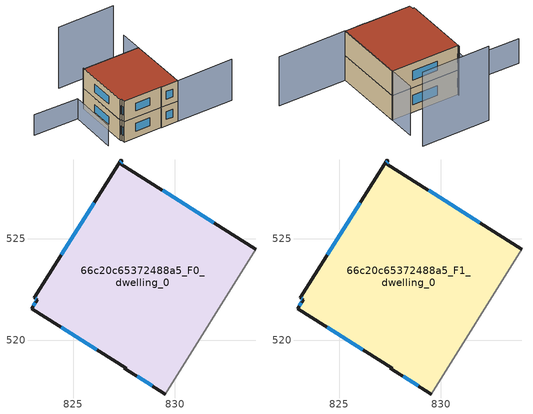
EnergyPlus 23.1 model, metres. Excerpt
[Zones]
66c20c65372488a5_F0_dwelling_0
 floor ground (EU_floor_Construction): 833.97,524.47 829.51,517.38 827.52,518.64 827.6,518.63 822.97,521.57 823.24,521.99 823.09,522.08 827.36,528.85 827.41,528.82 827.32,528.68 z0
 wall outside (EU_wall_Construction): 833.97,524.47 827.32,528.68 827.41,528.82 827.36,528.85 823.09,522.08 823.24,521.99 822.97,521.57 827.6,518.63 / 827.52,518.64 829.51,517.38 / 827.52,518.64 827.6,518.63 z0:3
 wall adiabatic (EU_wall_Construction): 829.51,517.38 833.97,524.47 z0:3
 window (EU_Window_Construction): 826.03,526.74 824.42,524.19 / 827.35,528.72 827.39,528.77 / 831.9,525.78 829.4,527.37 / 828.14,518.24 828.89,517.77 / 824.41,520.65 826.16,519.55 / 823.15,521.86 823.05,521.7 / 823.14,522.06 823.19,522.02 z0.93:2.07
66c20c65372488a5_F1_dwelling_0
 floor to 66c20c65372488a5_F0_dwelling_0 (EU_floor_Construction): 833.97,524.47 829.51,517.38 827.52,518.64 827.6,518.63 822.97,521.57 823.24,521.99 823.09,522.08 827.36,528.85 827.41,528.82 827.32,528.68 z3
 wall outside (EU_wall_Construction): 833.97,524.47 827.32,528.68 827.41,528.82 827.36,528.85 823.09,522.08 823.24,521.99 822.97,521.57 827.6,518.63 / 827.52,518.64 829.51,517.38 / 827.52,518.64 827.6,518.63 z3:6
 wall adiabatic (EU_wall_Construction): 829.51,517.38 833.97,524.47 z3:6
 window (EU_Window_Construction): 826.03,526.74 824.42,524.19 / 827.35,528.72 827.39,528.77 / 831.9,525.78 829.4,527.37 / 828.14,518.24 828.89,517.77 / 824.41,520.65 826.16,519.55 / 823.15,521.86 823.05,521.7 / 823.14,522.06 823.19,522.02 z3.93:5.07
 roof outside (EU_roof_Construction): 829.51,517.38 833.97,524.47 827.32,528.68 827.41,528.82 827.36,528.85 823.09,522.08 823.24,521.99 822.97,521.57 827.6,518.63 827.52,518.64 z6
shading: 836.22,513.16 829.51,517.37 / 829.51,517.37 835.65,527.14 z0:6; 819.92,532.07 825.15,528.63 / 825.15,528.63 821.44,522.99 z0:3; 836.83,529.02 830.1,533.26 z0:9
[Building]
EU S2 Campaign: North Axis=0; Terrain=City; Solar Distribution=FullExterior
[Site:Location]
Montreal-Trudeau.Intl.AP: Latitude=45.4667; Longitude=-73.75; Time Zone=-5; Elevation=36
[SizingPeriod:WeatherFileDays]
AnnualSizingPeriod: Begin Month=1; Begin Day of Month=1; End Month=12; End Day of Month=31; Day of Week for Start Day=Monday; Use Weather File Daylight Saving Period=No; Use Weather File Rain and Snow Indicators=No
[MATERIAL]
EU_InternalMass_Material: Roughness=MediumRough; Thickness=0.1; Conductivity=1; Density=1800; Specific Heat=900; Thermal Absorptance=0.9; Solar Absorptance=0.7; Visible Absorptance=0.7
[MATERIAL:NOMASS] Roughness=MediumRough; Thermal Absorptance=0.9; Solar Absorptance=0.7; Visible Absorptance=0.7
Name | Thermal Resistance
EU_wall_NoMass; EU_floor_NoMass | 1.51479
EU_roof_NoMass | 2.84114
[WINDOWMATERIAL:SIMPLEGLAZINGSYSTEM]
EU_Window_SimpleGlazing: UFactor=3.53504; Solar Heat Gain Coefficient=0.8; Visible Transmittance=0.8
[CONSTRUCTION]
EU_wall_Construction: EU_wall_NoMass
EU_roof_Construction: EU_roof_NoMass
EU_floor_Construction: EU_floor_NoMass
EU_Window_Construction: EU_Window_SimpleGlazing
EU_InternalMass_Construction: EU_InternalMass_Material
[ZONE] Type=1; Multiplier=1; Ceiling Height=autocalculate; Floor Area=autocalculate; Part of Total Floor Area=Yes
Name | Volume
66c20c65372488a5_F0_dwelling_0 | 198.54
66c20c65372488a5_F1_dwelling_0 | 198.541
[INTERNALMASS] Construction=EU_InternalMass_Construction; Surface Area=66.1796
Name | Zone or ZoneList
66c20c65372488a5_F0_dwelling_0_EU_InternalMass | 66c20c65372488a5_F0_dwelling_0
66c20c65372488a5_F1_dwelling_0_EU_InternalMass | 66c20c65372488a5_F1_dwelling_0
[OTHEREQUIPMENT] Fuel Type=Electricity; Design Level Calculation Method=Watts/Area; Power per Zone Floor Area=1; Fraction Latent=0; Fraction Radiant=0; Fraction Lost=0; Carbon Dioxide Generation Rate=0; EndUse Subcategory=EU_Step8_InternalGains
Name | Zone or ZoneList or Space or SpaceList | Schedule
EU_Step8_InternalGain_66c20c65372488a5_F0_dwelling_0_f000 | 66c20c65372488a5_F0_dwelling_0 | EU_Step8_GainSchedule_66c20c65372488a5_F0_dwelling_0_f000
EU_Step8_InternalGain_66c20c65372488a5_F1_dwelling_0_f000 | 66c20c65372488a5_F1_dwelling_0 | EU_Step8_GainSchedule_66c20c65372488a5_F1_dwelling_0_f000
[ZONEVENTILATION:DESIGNFLOWRATE] Schedule=EU_AlwaysOn; Design Flow Rate Calculation Method=AirChanges/Hour; Air Changes per Hour=0.775154; Ventilation Type=Natural; Fan Pressure Rise=0; Fan Total Efficiency=1; Constant Term Coefficient=1; Temperature Term Coefficient=0; Velocity Term Coefficient=0; Velocity Squared Term Coefficient=0; Minimum Indoor Temperature=-100; Maximum Indoor Temperature=100; Delta Temperature=-100; Minimum Outdoor Temperature=-100; Maximum Outdoor Temperature=100; Maximum Wind Speed=40
Name | Zone or ZoneList or Space or SpaceList
EU_ConstantAir_66c20c65372488a5_F0_dwelling_0 | 66c20c65372488a5_F0_dwelling_0
EU_ConstantAir_66c20c65372488a5_F1_dwelling_0 | 66c20c65372488a5_F1_dwelling_0
[HVACTEMPLATE:THERMOSTAT] Constant Heating Setpoint=20; Constant Cooling Setpoint=50
EU_HeatOnly_66c20c65372488a5_F0_dwelling_0; EU_HeatOnly_66c20c65372488a5_F1_dwelling_0
[HVACTEMPLATE:ZONE:IDEALLOADSAIRSYSTEM] System Availability Schedule=EU_AlwaysOn; Maximum Heating Supply Air Temperature=50; Minimum Cooling Supply Air Temperature=13; Maximum Heating Supply Air Humidity Ratio=0.0156; Minimum Cooling Supply Air Humidity Ratio=0.0077; Heating Limit=NoLimit; Cooling Limit=NoLimit; Heating Availability Schedule=EU_AlwaysOn; Cooling Availability Schedule=EU_CoolingOff; Dehumidification Control Type=ConstantSensibleHeatRatio; Cooling Sensible Heat Ratio=0.7; Dehumidification Setpoint=60; Humidification Control Type=None; Humidification Setpoint=30; Outdoor Air Method=None; Outdoor Air Flow Rate per Person=0.00944; Outdoor Air Flow Rate per Zone Floor Area=0; Outdoor Air Flow Rate per Zone=0; Demand Controlled Ventilation Type=None; Outdoor Air Economizer Type=NoEconomizer; Heat Recovery Type=None; Sensible Heat Recovery Effectiveness=0.7; Latent Heat Recovery Effectiveness=0.65
Name | Template Thermostat
66c20c65372488a5_F0_dwelling_0 | EU_HeatOnly_66c20c65372488a5_F0_dwelling_0
66c20c65372488a5_F1_dwelling_0 | EU_HeatOnly_66c20c65372488a5_F1_dwelling_0
[SIZING:ZONE] Zone Cooling Design Supply Air Temperature Input Method=SupplyAirTemperature; Zone Cooling Design Supply Air Temperature=13; Zone Heating Design Supply Air Temperature Input Method=SupplyAirTemperature; Zone Heating Design Supply Air Temperature=50; Zone Cooling Design Supply Air Humidity Ratio=0.008; Zone Heating Design Supply Air Humidity Ratio=0.008; Cooling Design Air Flow Method=DesignDay; Cooling Design Air Flow Rate=0; Cooling Minimum Air Flow per Zone Floor Area=0.000762; Cooling Minimum Air Flow=0; Cooling Minimum Air Flow Fraction=0.2; Heating Design Air Flow Method=DesignDay; Heating Design Air Flow Rate=0; Heating Maximum Air Flow per Zone Floor Area=0.002032; Heating Maximum Air Flow=0.141576; Heating Maximum Air Flow Fraction=0.3; Account for Dedicated Outdoor Air System=No; Dedicated Outdoor Air System Control Strategy=NeutralSupplyAir; Dedicated Outdoor Air Low Setpoint Temperature for Design=autosize; Dedicated Outdoor Air High Setpoint Temperature for Design=autosize; Zone Load Sizing Method=Sensible Load Only No Latent Load; Zone Latent Cooling Design Supply Air Humidity Ratio Input Method=HumidityRatioDifference; Zone Cooling Design Supply Air Humidity Ratio Difference=0.005; Zone Latent Heating Design Supply Air Humidity Ratio Input Method=HumidityRatioDifference; Zone Humidification Design Supply Air Humidity Ratio Difference=0.005
66c20c65372488a5_F0_dwelling_0; 66c20c65372488a5_F1_dwelling_0
[SCHEDULE:CONSTANT]
Name | Hourly Value
EU_AlwaysOn | 1
EU_CoolingOff | 0
[SCHEDULE:FILE] Column Number=1; Rows to Skip at Top=0; Number of Hours of Data=8760; Column Separator=Comma; Interpolate to Timestep=No; Minutes per Item=60; Adjust Schedule for Daylight Savings=Yes
Name | File
EU_Step8_GainSchedule_66c20c65372488a5_F0_dwelling_0_f000 | ../../schedules/66c20c65372488a5/66c20c65372488a5_F0_dwelling_0_f000_gain.csv
EU_Step8_GainSchedule_66c20c65372488a5_F1_dwelling_0_f000 | ../../schedules/66c20c65372488a5/66c20c65372488a5_F1_dwelling_0_f000_gain.csv
